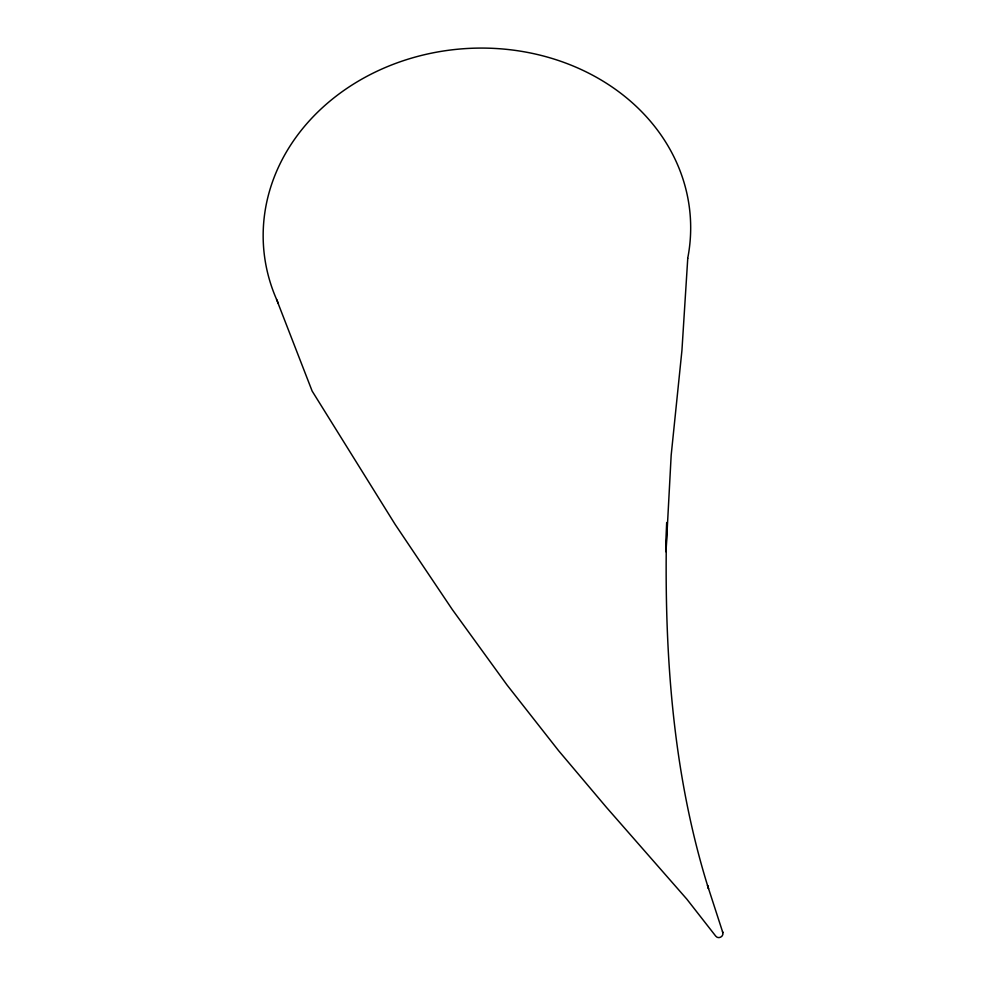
<?xml version="1.0" encoding="UTF-8"?>
<svg xmlns="http://www.w3.org/2000/svg" width="987" height="987" viewBox="0 0 987 987"><rect width="100%" height="100%" fill="white"/><g stroke="black" fill="none" stroke-linecap="round" stroke-linejoin="round"><path stroke-width="1.48" d="M687.754 258.409L681.931 350.459L671.172 455.229L666.003 551.795L666.718 522.518C663.77 645.609 671.493 770.452 708.506 888.596L707.519 885.401L722.854 932.653C723.903 936.651 718.24 939.513 715.748 936.145L686.816 899.12L606.487 807.415L558.593 750.688L506.973 684.929L452.317 609.559L395.096 524.344L312.126 391.037L276.57 299.406M722.509 931.592L722.854 932.653M278.383 303.416A213.895 183.471 -4 0 1 454.279 49.572A213.895 183.471 -4 0 1 687.692 258.409"/></g></svg>
